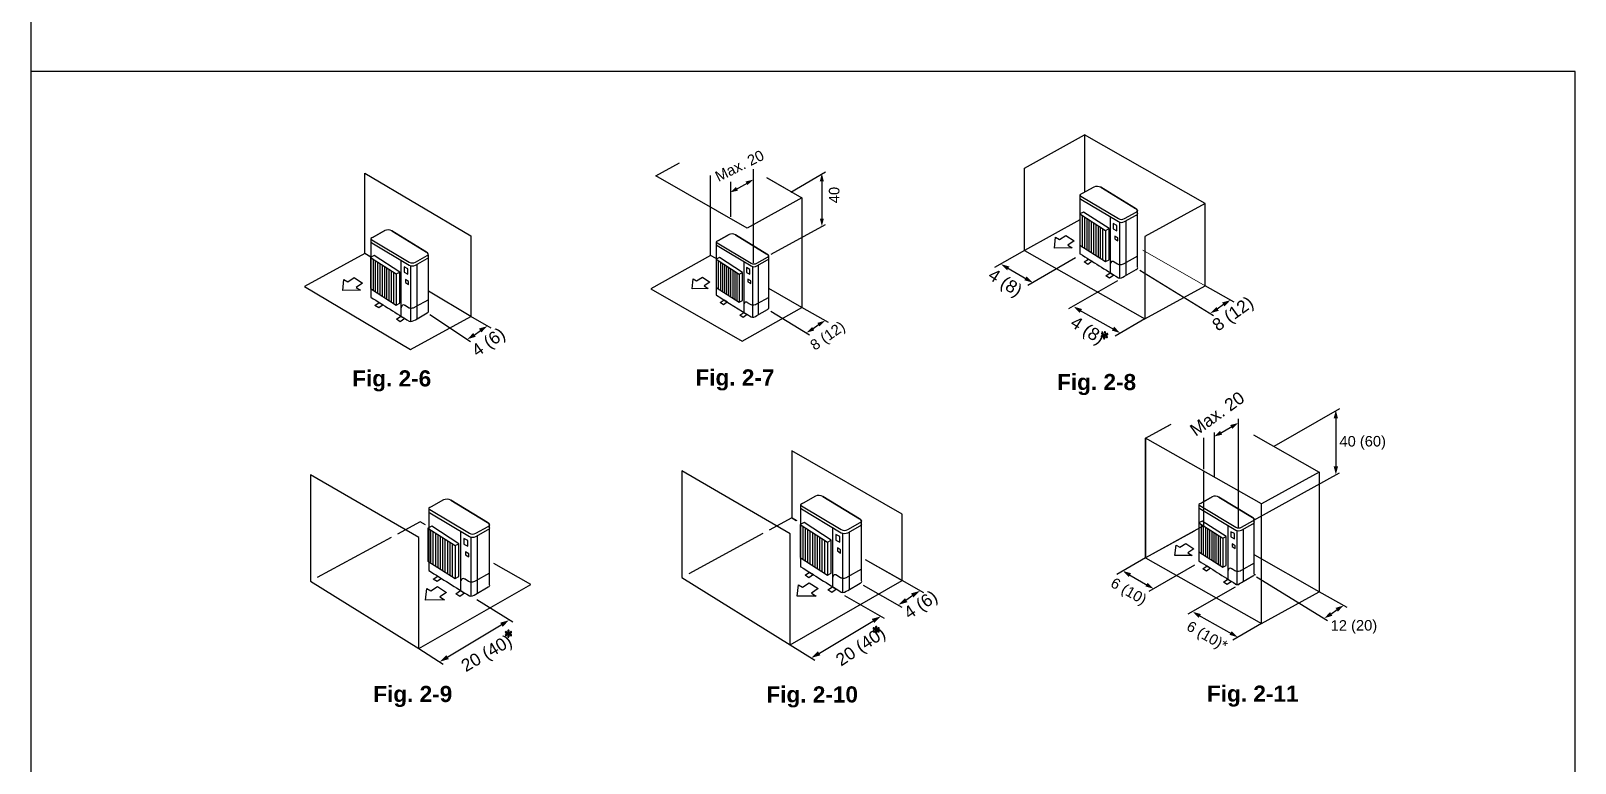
# Model space of a CAD drawing. Header units: inches. Extents: x -22 to 145, y -20 to 61.
# Drawn here: x 54.53 to 64.03, y 23.09 to 27.6 of the extents above; entities that cross this region are included whole.
import ezdxf

# ---------------------------------------------------------------- set-up
doc = ezdxf.new("R2010")
doc.units = ezdxf.units.IN
doc.header["$MEASUREMENT"] = 0
for name, color, linetype in [('GEC_BORDER', 2, 'Continuous'), ('M-DET-MEDIUM', 3, 'Continuous'), ('M-DET-THIN', 9, 'Continuous'), ('M-DET-TXT', 2, 'Continuous'), ('M-DET-WIDE', 255, 'Continuous')]:
    doc.layers.add(name, color=color, linetype=linetype)
doc.layers.add('PDF_Geometry', color=7, linetype='Continuous', true_color=0x231f20)
doc.styles.add('PDF Arial', font='arial.ttf')
doc.styles.add('PDF Arial Bold', font='arialbd.ttf')

msp = doc.modelspace()

# ---------------------------------------------------------------- hatches: boundary and pattern name
at = {"layer": 'M-DET-TXT'}
h = msp.add_hatch(color=256, dxfattribs=at)
h.paths.add_polyline_path([(61.13983, 25.72563), (61.14041, 25.72588)], flags=0)
h.paths.add_polyline_path([(61.14012, 25.72711), (61.13935, 25.72679)], flags=0)
h.paths.add_polyline_path([(61.1364, 25.74021, 0.0296113), (61.13705, 25.73792)], flags=0)
h.paths.add_polyline_path([(61.12665, 25.74014, 0.2088205), (61.1231, 25.74015)], flags=0)
h.paths.add_polyline_path([(61.13727, 25.72592), (61.1367, 25.72569)], flags=0)
h.paths.add_polyline_path([(61.13694, 25.72442), (61.13776, 25.72478)], flags=0)
h.paths.add_polyline_path([(61.14606, 25.71628, 0.1050356), (61.13899, 25.72453)], flags=0)
h = msp.add_hatch(color=256, dxfattribs=at)
h.paths.add_polyline_path([(57.48309, 23.89376, 0.0186594), (57.48441, 23.89388)], flags=0)
h.paths.add_polyline_path([(57.47205, 23.89163), (57.47205, 23.89225)], flags=0)
h.paths.add_polyline_path([(57.47079, 23.89247), (57.47079, 23.89163)], flags=0)
h.paths.add_polyline_path([(57.47079, 23.88938), (57.47079, 23.88875)], flags=0)
h.paths.add_polyline_path([(57.47205, 23.8885), (57.47205, 23.88938)], flags=0)
h.paths.add_polyline_path([(57.48309, 23.89376, 0.1051956), (57.47272, 23.89042)], flags=0)
h = msp.add_hatch(color=256, dxfattribs=at)
h.paths.add_polyline_path([(59.74556, 23.91715, 0.0170228), (59.74688, 23.91725)], flags=0)
h.paths.add_polyline_path([(59.73452, 23.91501), (59.73452, 23.91564)], flags=0)
h.paths.add_polyline_path([(59.73327, 23.91585), (59.73327, 23.91501)], flags=0)
h.paths.add_polyline_path([(59.72169, 23.91051, 0.0246777), (59.71997, 23.91032)], flags=0)
h.paths.add_polyline_path([(59.73327, 23.91276), (59.73327, 23.91214)], flags=0)
h.paths.add_polyline_path([(59.73452, 23.91186), (59.73452, 23.91276)], flags=0)
h.paths.add_polyline_path([(59.74556, 23.91715, 0.1039488), (59.73522, 23.91381)], flags=0)
at = {"layer": 'M-DET-WIDE'}
h = msp.add_hatch(color=256, dxfattribs=at)
h.paths.add_polyline_path([(61.32976, 26.50569), (61.11612, 26.63611)], flags=0)
h.paths.add_polyline_path([(61.07312, 26.63765), (61.00166, 26.59774)], flags=0)
h.paths.add_polyline_path([(60.98824, 26.58942), (60.98702, 26.58942), (60.98702, 26.22719), (60.98785, 26.22719)], flags=0)
h.paths.add_polyline_path([(60.98785, 26.22719, 0.0021528), (61.2236, 26.07986)], flags=0)
h.paths.add_polyline_path([(61.26122, 26.0891), (61.33376, 26.13142)], flags=0)
h = msp.add_hatch(color=256, dxfattribs=at)
h.paths.add_polyline_path([(59.06179, 26.22567), (58.86758, 26.34421)], flags=0)
h.paths.add_polyline_path([(58.82848, 26.34563), (58.76352, 26.30935)], flags=0)
h.paths.add_polyline_path([(58.75134, 26.30179), (58.75022, 26.30179), (58.75022, 25.97249), (58.75097, 25.97249)], flags=0)
h.paths.add_polyline_path([(58.75097, 25.97249, 0.0021625), (58.9653, 25.83853)], flags=0)
h.paths.add_polyline_path([(58.99949, 25.84697), (59.06544, 25.88543)], flags=0)
h = msp.add_hatch(color=256, dxfattribs=at)
h.paths.add_polyline_path([(57.34323, 24.57349), (57.11727, 24.71142)], flags=0)
h.paths.add_polyline_path([(57.07179, 24.71306), (56.99619, 24.67085)], flags=0)
h.paths.add_polyline_path([(56.98202, 24.66204), (56.98073, 24.66204), (56.98073, 24.27892), (56.9816, 24.27892)], flags=0)
h.paths.add_polyline_path([(56.9816, 24.27892, 0.0021669), (57.23095, 24.12308)], flags=0)
h.paths.add_polyline_path([(57.27073, 24.13286), (57.34749, 24.17761)], flags=0)
h = msp.add_hatch(color=256, dxfattribs=at)
h.paths.add_polyline_path([(59.63113, 24.59683), (59.40519, 24.73478)], flags=0)
h.paths.add_polyline_path([(59.35969, 24.73642), (59.2841, 24.69422)], flags=0)
h.paths.add_polyline_path([(59.26991, 24.6854), (59.26863, 24.6854), (59.26863, 24.30228), (59.26952, 24.30228)], flags=0)
h.paths.add_polyline_path([(59.26952, 24.30228, 0.0021669), (59.51887, 24.14644)], flags=0)
h.paths.add_polyline_path([(59.55862, 24.15624), (59.63535, 24.20097)], flags=0)
h = msp.add_hatch(color=256, dxfattribs=at)
h.paths.add_polyline_path([(62.04798, 24.60539), (61.84256, 24.73078)], flags=0)
h.paths.add_polyline_path([(61.80122, 24.73228), (61.73251, 24.6939)], flags=0)
h.paths.add_polyline_path([(61.71962, 24.68592), (61.71844, 24.68592), (61.71844, 24.33763), (61.71923, 24.33763)], flags=0)
h.paths.add_polyline_path([(61.71923, 24.33763, 0.002214), (61.94592, 24.19594)], flags=0)
h.paths.add_polyline_path([(61.98208, 24.20483), (62.05184, 24.24553)], flags=0)

# ---------------------------------------------------------------- linework, layer by layer
msp.add_line((54.53358, 27.84848), (54.53358, 27.34848))
at = {"layer": 'GEC_BORDER', "color": 3}
msp.add_lwpolyline([(64.03358, 27.34848), (54.53358, 27.34848), (54.53358, 17.67848), (64.03358, 17.67848)], close=True, dxfattribs=at)
at = {"layer": 'M-DET-MEDIUM', "color": 3}
for points in [[(60.98702, 26.4359), (60.6454, 26.24799), (60.6454, 26.75433), (61.01612, 26.95825), (61.01612, 26.6058)], [(60.98702, 26.43589), (60.6454, 26.24799), (61.38687, 25.82693), (61.7576, 26.03083), (61.7576, 26.53718), (61.01612, 26.95824), (61.01612, 26.6058)], [(56.62455, 26.20747), (56.58812, 26.22913), (56.58812, 26.72421), (57.23955, 26.33693), (57.23955, 25.84185), (56.97908, 25.9967)], [(59.06298, 26.69372), (59.27692, 26.57128), (58.93991, 26.3859), (58.37841, 26.70726), (58.52312, 26.78686)], [(58.71547, 26.49843), (58.71547, 26.70788)], [(59.05829, 26.69642), (59.27692, 26.57128), (59.27692, 25.89601), (59.07252, 26.013)], [(58.75022, 26.19747), (58.71547, 26.21736), (58.71547, 26.50865)], [(60.98598, 26.47215), (61.1436, 26.37082), (61.1436, 26.1794)], [(61.00117, 26.46272), (61.00117, 26.27188)], [(61.0151, 26.45375), (61.0151, 26.2629)], [(61.02901, 26.44478), (61.02901, 26.25393)], [(61.04294, 26.43579), (61.04294, 26.24494)], [(61.05687, 26.42682), (61.05687, 26.23596)], [(61.07079, 26.41783), (61.07079, 26.22699)], [(61.0847, 26.40886), (61.0847, 26.21801)], [(61.09862, 26.39989), (61.09862, 26.20903)], [(61.11254, 26.3909), (61.11254, 26.20006)], [(61.12647, 26.38193), (61.12647, 26.19108)], [(61.14359, 26.37082), (61.16612, 26.38208)], [(56.62455, 26.20764), (56.58813, 26.22929), (56.21738, 26.0254), (56.86879, 25.63811), (57.23955, 25.84201), (56.97908, 25.99687)], [(56.62327, 26.20489), (56.7809, 26.10356), (56.7809, 25.91214)], [(56.63848, 26.19547), (56.63848, 26.00461)], [(56.6524, 26.18649), (56.6524, 25.99564)], [(56.66631, 26.17751), (56.66631, 25.98667)], [(56.68024, 26.16853), (56.68024, 25.97768)], [(56.69416, 26.15956), (56.69416, 25.96871)], [(56.70809, 26.15058), (56.70809, 25.95974)], [(56.72201, 26.14161), (56.72201, 25.95075)], [(56.73592, 26.13263), (56.73592, 25.94178)], [(58.75022, 26.19747), (58.71547, 26.21736), (58.34772, 26.01153), (58.90919, 25.69018), (59.27692, 25.89601), (59.07252, 26.013)], [(58.74856, 26.19488), (58.89187, 26.10276), (58.89187, 25.92874)], [(58.76238, 26.18631), (58.76238, 26.01281)], [(58.77505, 26.17814), (58.77505, 26.00464)], [(58.7877, 26.16999), (58.7877, 25.99649)], [(58.80035, 26.16183), (58.80035, 25.98832)], [(58.81301, 26.15367), (58.81301, 25.98015)], [(58.82567, 26.1455), (58.82567, 25.972)], [(58.83831, 26.13735), (58.83831, 25.96385)], [(58.85098, 26.12918), (58.85098, 25.95568)], [(56.74984, 26.12365), (56.74984, 25.93281)], [(56.76376, 26.11468), (56.76376, 25.92382)], [(56.7809, 26.10356), (56.80341, 26.11482)], [(58.86363, 26.12101), (58.86363, 25.94751)], [(58.87629, 26.11286), (58.87629, 25.93936)], [(58.89187, 26.10276), (58.91233, 26.11299)], [(62.05565, 25.11382), (62.45977, 24.88432), (62.1033, 24.68826), (61.39033, 25.09311), (61.54765, 25.17965)], [(61.74681, 24.88572), (61.74681, 24.55331), (61.39033, 24.35725), (61.39033, 25.09311), (61.54072, 25.17583)], [(61.74681, 25.09439), (61.74681, 24.9031)], [(59.66656, 24.34592), (59.89444, 24.21661), (59.89444, 24.62538), (59.21452, 25.01558), (59.21452, 24.60244), (59.24191, 24.58689)], [(62.45977, 24.88432), (62.45977, 24.14844)], [(56.96126, 24.56064), (56.9286, 24.57917), (56.78904, 24.50351)], [(56.97642, 24.53944), (57.14341, 24.43208), (57.14341, 24.22932)], [(56.99254, 24.52944), (56.99254, 24.32728)], [(57.00727, 24.51994), (57.00727, 24.31776)], [(57.02202, 24.51043), (57.02202, 24.30826)], [(59.24716, 24.58392), (59.21451, 24.60244), (59.07495, 24.52681)], [(59.26592, 24.56153), (59.43342, 24.45383), (59.43342, 24.25042)], [(59.28208, 24.55151), (59.28208, 24.34868)], [(59.29687, 24.54197), (59.29687, 24.33914)], [(59.31166, 24.53244), (59.31166, 24.32961)], [(59.32647, 24.52288), (59.32647, 24.32006)], [(59.34126, 24.51335), (59.34126, 24.31051)], [(61.68938, 24.52172), (61.39033, 24.35725), (62.1033, 23.95238), (62.45977, 24.14844), (62.06313, 24.373)], [(61.71905, 24.57185), (61.86617, 24.47725), (61.86617, 24.2986)], [(61.73324, 24.56304), (61.73324, 24.3849)], [(61.74623, 24.55467), (61.74623, 24.37653)], [(61.75923, 24.54629), (61.75923, 24.36815)], [(61.77223, 24.5379), (61.77223, 24.35976)], [(61.78522, 24.52951), (61.78522, 24.35139)], [(61.79822, 24.52114), (61.79822, 24.343)], [(61.8112, 24.51276), (61.8112, 24.33463)], [(56.7501, 24.48242), (56.29479, 24.23567)], [(57.03677, 24.50092), (57.03677, 24.29874)], [(57.05152, 24.4914), (57.05152, 24.28924)], [(57.06627, 24.4819), (57.06627, 24.27971)], [(57.08102, 24.47239), (57.08102, 24.27022)], [(57.09576, 24.46288), (57.09576, 24.26071)], [(57.11051, 24.45338), (57.11051, 24.25118)], [(57.12524, 24.44386), (57.12524, 24.24169)], [(57.14341, 24.4321), (57.16726, 24.44403)], [(59.03601, 24.50569), (58.5807, 24.25893)], [(59.35606, 24.50381), (59.35606, 24.30097)], [(59.37085, 24.49426), (59.37085, 24.29144)], [(59.38563, 24.48474), (59.38563, 24.2819)], [(59.40044, 24.47519), (59.40044, 24.27236)], [(59.41522, 24.46565), (59.41522, 24.26282)], [(59.43344, 24.45385), (59.45735, 24.46581)], [(61.82419, 24.50439), (61.82419, 24.32625)], [(61.83717, 24.49601), (61.83717, 24.31788)], [(61.85017, 24.48764), (61.85017, 24.3095)], [(61.86617, 24.47725), (61.88719, 24.48776)], [(56.91951, 23.7984), (57.60852, 24.19333), (57.38113, 24.32236)], [(59.20541, 23.82168), (59.89444, 24.21663), (59.66706, 24.34564)]]:
    msp.add_lwpolyline(points, dxfattribs=at)
for points in [[(61.75759, 26.03083), (61.75759, 26.53718), (61.38687, 26.33328), (61.38687, 25.82693)], [(61.1661, 26.19065), (61.1661, 26.38208), (61.00849, 26.48342), (60.98597, 26.47215), (60.98597, 26.28074), (61.14359, 26.1794)], [(56.80341, 25.92339), (56.80341, 26.11482), (56.64579, 26.21615), (56.62327, 26.2049), (56.62327, 26.01349), (56.7809, 25.91214)], [(58.91233, 25.93897), (58.91233, 26.11299), (58.76904, 26.20511), (58.74856, 26.19488), (58.74856, 26.02086), (58.89187, 25.92874)], [(61.39033, 24.35725), (62.1033, 23.95238), (62.1033, 24.68826), (61.39033, 25.09311)], [(58.53879, 24.23622), (59.20542, 23.82168), (59.20542, 24.50511), (58.53879, 24.89163)], [(56.25288, 24.21293), (56.91951, 23.7984), (56.91951, 24.48183), (56.25288, 24.86835)], [(57.16724, 24.24124), (57.16724, 24.44401), (57.00027, 24.55138), (56.97642, 24.53946), (56.97642, 24.33667), (57.1434, 24.22932)], [(59.45735, 24.26238), (59.45735, 24.46581), (59.28985, 24.5735), (59.26592, 24.56154), (59.26592, 24.35811), (59.43344, 24.25042)], [(61.88719, 24.3091), (61.88719, 24.48776), (61.74006, 24.58235), (61.71905, 24.57185), (61.71905, 24.39318), (61.86617, 24.2986)]]:
    msp.add_lwpolyline(points, close=True, dxfattribs=at)
at = {"layer": 'M-DET-THIN', "color": 9}
for points in [[(60.99306, 26.56293), (61.2236, 26.42517)], [(61.1727, 26.45626), (61.1727, 26.11267)], [(61.23131, 26.42158), (61.23131, 26.07799)], [(61.26122, 26.42497), (61.33376, 26.46549)], [(61.27005, 26.42953), (61.27005, 26.09586)], [(56.63059, 26.29531), (56.86113, 26.15754)], [(58.7557, 26.27772), (58.9653, 26.15247)], [(56.81023, 26.18864), (56.81023, 25.84504)], [(56.86885, 26.15396), (56.86885, 25.81036)], [(56.89874, 26.15735), (56.9713, 26.19785)], [(56.90758, 26.1619), (56.90758, 25.82824)], [(58.91902, 26.18074), (58.91902, 25.86839)], [(58.97231, 26.14922), (58.97231, 25.83686)], [(58.99949, 26.15229), (59.06544, 26.18913)], [(59.00751, 26.15643), (59.00751, 25.85311)], [(61.17273, 26.16038), (61.17273, 26.11189)], [(61.34155, 26.21222), (61.25815, 26.16556)], [(56.97908, 25.9446), (56.89566, 25.89792)], [(59.07252, 25.95889), (58.99667, 25.91647)], [(56.81026, 25.89272), (56.81026, 25.84426)], [(56.98712, 24.63404), (57.23095, 24.48833)], [(59.27502, 24.6574), (59.51887, 24.51169)], [(61.72424, 24.66046), (61.94592, 24.528)], [(57.1771, 24.52122), (57.1771, 24.15779)], [(57.27073, 24.48814), (57.34749, 24.53097)], [(59.46501, 24.54458), (59.46501, 24.18117)], [(59.55862, 24.5115), (59.63535, 24.55432)], [(59.55863, 24.531), (59.63535, 24.57385)], [(59.56798, 24.51631), (59.56798, 24.16338)], [(61.89697, 24.55788), (61.89697, 24.2275)], [(61.95334, 24.52454), (61.95334, 24.19417)], [(61.98208, 24.52779), (62.05184, 24.56675)], [(61.99056, 24.53218), (61.99056, 24.21135)], [(57.23912, 24.48453), (57.23912, 24.12113)], [(57.28008, 24.49293), (57.28008, 24.14001)], [(59.52701, 24.50789), (59.52701, 24.14449)], [(62.05933, 24.32324), (61.97912, 24.27835)], [(57.35572, 24.2631), (57.26748, 24.21375)], [(59.6436, 24.28646), (59.55538, 24.2371)], [(61.89699, 24.27336), (61.89699, 24.22674)]]:
    msp.add_lwpolyline(points, dxfattribs=at)
for points in [[(61.21474, 26.36917), (61.21474, 26.40221), (61.19223, 26.41421), (61.19223, 26.38114)], [(60.89959, 26.34063), (60.95123, 26.30686), (60.91249, 26.28104), (60.93931, 26.26317), (60.83008, 26.26218), (60.83702, 26.32971), (60.86085, 26.31581)], [(61.22006, 26.30685), (61.22006, 26.32472), (61.2012, 26.33664), (61.2012, 26.31876)], [(56.85227, 26.10154), (56.85227, 26.1346), (56.82976, 26.14658), (56.82976, 26.11353)], [(58.95723, 26.10157), (58.95723, 26.13161), (58.93676, 26.14251), (58.93676, 26.11247)], [(56.52224, 26.0805), (56.57388, 26.04674), (56.53515, 26.02092), (56.56197, 26.00304), (56.45273, 26.00204), (56.45967, 26.06957), (56.48352, 26.05567)], [(56.85762, 26.03922), (56.85762, 26.0571), (56.83876, 26.06901), (56.83876, 26.05114)], [(58.66431, 26.08385), (58.71126, 26.05314), (58.67606, 26.02968), (58.70044, 26.01343), (58.60112, 26.01253), (58.60744, 26.07392), (58.6291, 26.06128)], [(58.96208, 26.04492), (58.96208, 26.06117), (58.94492, 26.072), (58.94492, 26.05574)], [(61.9374, 24.47414), (61.9374, 24.50592), (61.91574, 24.51744), (61.91574, 24.48567)], [(57.22158, 24.4291), (57.22158, 24.46404), (57.19776, 24.47672), (57.19776, 24.44178)], [(59.50948, 24.45247), (59.50948, 24.48743), (59.48566, 24.50008), (59.48566, 24.46514)], [(59.51512, 24.38656), (59.51512, 24.40546), (59.49515, 24.41807), (59.49515, 24.39914)], [(61.63859, 24.44572), (61.68824, 24.41326), (61.65099, 24.38843), (61.67679, 24.37125), (61.57174, 24.37029), (61.57844, 24.43522), (61.60135, 24.42185)], [(61.94252, 24.41421), (61.94252, 24.4314), (61.92438, 24.44286), (61.92438, 24.42568)], [(57.22722, 24.36318), (57.22722, 24.38207), (57.20726, 24.39469), (57.20726, 24.37578)], [(57.03574, 24.18004), (57.09037, 24.14432), (57.04941, 24.11701), (57.07776, 24.09811), (56.96222, 24.09704), (56.96958, 24.16847), (56.99479, 24.15378)], [(59.32165, 24.20331), (59.37626, 24.16758), (59.33531, 24.14029), (59.36366, 24.12139), (59.2481, 24.12032), (59.25547, 24.19176), (59.28067, 24.17704)]]:
    msp.add_lwpolyline(points, close=True, dxfattribs=at)
for points in [[(61.24124, 26.15939, -0.1450681), (61.21841, 26.16336), (61.19856, 26.17604)], [(56.87879, 25.89175, -0.1454158), (56.85594, 25.89572), (56.83608, 25.90842)], [(58.98133, 25.91083, -0.1455306), (58.96056, 25.91446), (58.94251, 25.92599)], [(59.53752, 24.23057, -0.1456779), (59.51337, 24.23476), (59.49235, 24.24821)], [(61.96288, 24.2724, -0.1449141), (61.94092, 24.27624), (61.92183, 24.28844)], [(57.24962, 24.20721, -0.1453001), (57.22547, 24.21139), (57.20445, 24.22482)]]:
    msp.add_lwpolyline(points, format="xyb", dxfattribs=at)
for points in [[(60.98785, 26.56756), (60.98855, 26.56618), (60.99019, 26.56465), (60.99306, 26.56293)], [(61.2236, 26.42517), (61.23505, 26.41826), (61.24901, 26.41892), (61.26122, 26.42497)], [(61.33376, 26.46549), (61.34108, 26.46911), (61.34419, 26.47369), (61.34155, 26.47829)], [(56.86113, 26.15754), (56.87258, 26.15064), (56.88654, 26.15129), (56.89874, 26.15735)], [(56.9713, 26.19785), (56.97859, 26.20147), (56.98173, 26.20607), (56.97908, 26.21065)], [(58.9653, 26.15247), (58.9757, 26.14622), (58.98838, 26.14681), (58.99949, 26.15229)], [(61.18166, 26.17924), (61.17408, 26.17544), (61.17273, 26.16038), (61.17273, 26.16038)], [(61.19856, 26.17604), (61.19856, 26.17604), (61.19159, 26.18422), (61.18166, 26.17924)], [(61.25815, 26.16556), (61.25815, 26.16556), (61.24919, 26.16038), (61.24124, 26.15939)], [(56.8192, 25.91161), (56.81162, 25.90781), (56.81026, 25.89272), (56.81026, 25.89272)], [(56.83608, 25.90842), (56.83608, 25.90842), (56.82913, 25.91657), (56.8192, 25.91161)], [(56.89566, 25.89792), (56.89566, 25.89792), (56.88673, 25.89272), (56.87879, 25.89175)], [(58.92717, 25.92889), (58.92027, 25.92546), (58.91904, 25.91175), (58.91904, 25.91175)], [(58.94251, 25.92599), (58.94251, 25.92599), (58.93619, 25.9334), (58.92717, 25.92889)], [(58.99667, 25.91647), (58.99667, 25.91647), (58.98855, 25.91175), (58.98133, 25.91083)], [(56.9816, 24.63894), (56.98231, 24.63747), (56.98408, 24.63589), (56.98712, 24.63404)], [(59.26952, 24.66231), (59.27023, 24.66083), (59.27198, 24.65925), (59.27502, 24.6574)], [(57.34749, 24.53097), (57.35519, 24.53479), (57.35851, 24.53967), (57.35572, 24.54451)], [(59.51887, 24.53122), (59.53097, 24.52393), (59.54572, 24.52461), (59.55863, 24.531)], [(59.51887, 24.51169), (59.53097, 24.5044), (59.54573, 24.5051), (59.55862, 24.5115)], [(61.94592, 24.528), (61.95694, 24.52136), (61.97034, 24.52199), (61.98208, 24.52779)], [(57.23095, 24.48833), (57.24305, 24.48104), (57.25781, 24.48174), (57.27073, 24.48814)], [(57.18659, 24.22821), (57.17856, 24.22419), (57.17715, 24.20825), (57.17715, 24.20825)], [(57.20445, 24.22482), (57.20445, 24.22482), (57.1971, 24.23347), (57.18659, 24.22821)], [(59.47449, 24.25158), (59.46647, 24.24756), (59.46504, 24.23161), (59.46504, 24.23161)], [(59.49235, 24.24821), (59.49235, 24.24821), (59.48499, 24.25683), (59.47449, 24.25158)], [(59.55538, 24.2371), (59.55538, 24.2371), (59.54591, 24.23161), (59.53752, 24.23057)], [(61.90559, 24.2915), (61.8983, 24.28786), (61.89699, 24.27336), (61.89699, 24.27336)], [(61.92183, 24.28844), (61.92183, 24.28844), (61.91515, 24.29628), (61.90559, 24.2915)], [(61.97912, 24.27835), (61.97912, 24.27835), (61.97052, 24.27336), (61.96288, 24.2724)], [(57.26748, 24.21375), (57.26748, 24.21375), (57.25802, 24.20825), (57.24962, 24.20721)]]:
    msp.add_open_spline(points, degree=3, dxfattribs=at)
at = {"layer": 'M-DET-TXT'}
for points in [[(58.9788, 26.17079), (58.9788, 26.74835)], [(59.20781, 26.60631), (59.42242, 26.73125)], [(58.83706, 26.66979), (58.83706, 26.45463)], [(58.86956, 26.62319), (58.94358, 26.66474)], [(59.39954, 26.6819), (59.39954, 26.43576)], [(59.08695, 26.22435), (59.42122, 26.40688)], [(60.6454, 26.24799), (60.46199, 26.14207)], [(60.53813, 26.14207), (60.66029, 26.07156)], [(60.95919, 26.20164), (60.66723, 26.03282)], [(61.35633, 26.12649), (61.80926, 25.84746)], [(61.21937, 26.06063), (60.91748, 25.88785)], [(61.93635, 25.93054), (61.7576, 26.03083)], [(56.98799, 25.85428), (57.23752, 25.68725)], [(57.36465, 25.77035), (57.23955, 25.84185)], [(59.08555, 25.87433), (59.32387, 25.72929)], [(59.43944, 25.80482), (59.27692, 25.89601)], [(60.98501, 25.88089), (61.19851, 25.76172)], [(61.82576, 25.88376), (61.87742, 25.92051)], [(57.25406, 25.72356), (57.3057, 25.76031)], [(59.33888, 25.76229), (59.38583, 25.79569)], [(61.38687, 25.82692), (61.20348, 25.72099)], [(62.18222, 25.04347), (62.5858, 25.27644)], [(61.96324, 24.54376), (61.96324, 25.21121)], [(62.56163, 25.22426), (62.56163, 24.90979)], [(61.81333, 25.12814), (61.81333, 24.85408)], [(61.8477, 25.12242), (61.92601, 25.16633)], [(62.05777, 24.58874), (62.58455, 24.87924)], [(61.39033, 24.35725), (61.21399, 24.25539)], [(61.2872, 24.25539), (61.40465, 24.1876)], [(61.69206, 24.31268), (61.41133, 24.15035)], [(62.07394, 24.24042), (62.50941, 23.9721)], [(59.65285, 24.18931), (59.89234, 24.05311)], [(60.02679, 24.14099), (59.89444, 24.21661)], [(59.90983, 24.0915), (59.96444, 24.13036)], [(61.94223, 24.17708), (61.65197, 24.01093)], [(62.63165, 24.052), (62.45977, 24.14844)], [(57.49931, 23.96085), (57.27802, 24.09811)], [(59.7852, 23.98413), (59.54154, 24.12418)], [(62.5253, 24.00701), (62.57497, 24.04235)], [(57.08822, 23.74158), (57.43695, 23.95024)], [(59.37413, 23.76485), (59.72284, 23.97351)], [(61.71688, 24.00426), (61.92219, 23.88968)], [(62.1033, 23.95238), (61.92695, 23.85051)], [(56.91951, 23.7984), (57.07074, 23.70318)], [(59.20541, 23.82168), (59.35665, 23.72646)]]:
    msp.add_lwpolyline(points, dxfattribs=at)
for points in [[(61.13908, 25.74682), (61.13801, 25.74638), (61.13722, 25.74556), (61.13676, 25.74443)], [(61.14224, 25.74678), (61.1412, 25.74725), (61.14016, 25.74726), (61.13908, 25.74682)], [(61.14452, 25.74442), (61.14406, 25.74551), (61.14331, 25.74632), (61.14224, 25.74678)], [(61.11862, 25.72093), (61.11809, 25.71983), (61.1181, 25.71874), (61.11859, 25.71757)], [(61.11859, 25.71757), (61.1191, 25.71632), (61.11997, 25.71551), (61.12116, 25.71517)], [(61.12127, 25.72335), (61.11999, 25.72282), (61.1191, 25.722), (61.11862, 25.72093)], [(61.12088, 25.738), (61.12047, 25.73703), (61.12048, 25.736), (61.12091, 25.73496)], [(61.1231, 25.74015), (61.12202, 25.73971), (61.1213, 25.739), (61.12088, 25.738)], [(61.12091, 25.73496), (61.12172, 25.733), (61.12412, 25.73146), (61.12812, 25.73032)], [(61.12116, 25.71517), (61.12233, 25.71478), (61.12369, 25.71493), (61.12522, 25.71556)], [(61.12783, 25.72403), (61.12442, 25.72397), (61.12226, 25.72375), (61.12127, 25.72335)], [(61.12522, 25.71556), (61.12594, 25.71586), (61.12747, 25.71717), (61.12979, 25.71947)], [(61.12991, 25.73726), (61.1289, 25.73868), (61.12783, 25.73961), (61.12665, 25.74014)], [(61.1367, 25.72569), (61.1342, 25.72465), (61.13123, 25.72408), (61.12783, 25.72403)], [(61.12812, 25.73032), (61.13209, 25.72914), (61.13516, 25.72769), (61.13727, 25.72592)], [(61.12979, 25.71947), (61.13212, 25.72176), (61.13452, 25.72343), (61.13694, 25.72442)], [(61.13077, 25.73574), (61.13035, 25.73649), (61.13009, 25.737), (61.12991, 25.73726)], [(61.13795, 25.72707), (61.13501, 25.72928), (61.13262, 25.73217), (61.13077, 25.73574)], [(61.1344, 25.715), (61.13245, 25.71138), (61.13184, 25.70875), (61.13252, 25.7071)], [(61.13252, 25.7071), (61.13298, 25.706), (61.13373, 25.70519), (61.13477, 25.70474)], [(61.13776, 25.72478), (61.13745, 25.72188), (61.13635, 25.71861), (61.1344, 25.715)], [(61.13477, 25.70474), (61.13581, 25.70426), (61.13684, 25.70425), (61.13788, 25.70468)], [(61.13676, 25.74443), (61.13629, 25.74329), (61.13616, 25.74189), (61.1364, 25.74021)], [(61.13705, 25.73792), (61.13813, 25.73389), (61.13844, 25.73029), (61.13795, 25.72707)], [(61.13788, 25.70468), (61.13894, 25.70513), (61.1397, 25.70592), (61.14019, 25.70713)], [(61.13995, 25.71372), (61.13877, 25.71769), (61.13847, 25.72131), (61.13899, 25.72453)], [(61.13935, 25.72679), (61.13967, 25.72969), (61.14076, 25.73294), (61.14269, 25.73656)], [(61.14895, 25.72121), (61.14495, 25.72239), (61.14192, 25.72386), (61.13983, 25.72563)], [(61.1406, 25.71131), (61.14052, 25.71176), (61.1403, 25.71258), (61.13995, 25.71372)], [(61.14723, 25.73206), (61.14484, 25.72975), (61.14249, 25.72808), (61.14012, 25.72711)], [(61.14019, 25.70713), (61.14067, 25.70831), (61.1408, 25.70969), (61.1406, 25.71131)], [(61.14041, 25.72588), (61.14294, 25.72693), (61.14584, 25.72747), (61.14922, 25.72754)], [(61.14269, 25.73656), (61.14458, 25.74015), (61.14519, 25.74276), (61.14452, 25.74442)], [(61.14606, 25.71628), (61.14633, 25.71571), (61.14654, 25.71531), (61.14666, 25.7151)], [(61.14666, 25.7151), (61.14769, 25.71343), (61.14883, 25.71226), (61.15009, 25.71156)], [(61.1521, 25.73608), (61.15124, 25.73571), (61.1496, 25.73438), (61.14723, 25.73206)], [(61.1561, 25.71658), (61.1553, 25.71851), (61.15292, 25.72006), (61.14895, 25.72121)], [(61.14922, 25.72754), (61.15258, 25.72763), (61.15473, 25.72786), (61.1557, 25.72826)], [(61.15009, 25.71156), (61.15133, 25.7109), (61.15252, 25.71078), (61.15369, 25.71125)], [(61.15591, 25.73639), (61.15476, 25.73676), (61.15349, 25.73667), (61.1521, 25.73608)], [(61.15369, 25.71125), (61.15485, 25.71175), (61.15569, 25.71249), (61.1561, 25.71347)], [(61.1557, 25.72826), (61.15699, 25.72881), (61.15788, 25.72963), (61.15837, 25.73069)], [(61.1584, 25.73406), (61.1579, 25.73524), (61.15708, 25.736), (61.15591, 25.73639)], [(61.1561, 25.71347), (61.15656, 25.71446), (61.15656, 25.7155), (61.1561, 25.71658)], [(61.15837, 25.73069), (61.15884, 25.73182), (61.15885, 25.73292), (61.1584, 25.73406)], [(57.45347, 23.90199), (57.4526, 23.90121), (57.45222, 23.90024), (57.45222, 23.8991)], [(57.45222, 23.8991), (57.45222, 23.8979), (57.45265, 23.89688), (57.45349, 23.89601)], [(57.45358, 23.88503), (57.45267, 23.88414), (57.45222, 23.88306), (57.45222, 23.88175)], [(57.45222, 23.88175), (57.45222, 23.88061), (57.45256, 23.87965), (57.45333, 23.87889)], [(57.45333, 23.87889), (57.45408, 23.87813), (57.45502, 23.87774), (57.45617, 23.87774)], [(57.45649, 23.90317), (57.45531, 23.90317), (57.45429, 23.90278), (57.45347, 23.90199)], [(57.45349, 23.89601), (57.45438, 23.89514), (57.45563, 23.8945), (57.45729, 23.89408)], [(57.45748, 23.88693), (57.4558, 23.88654), (57.45452, 23.88592), (57.45358, 23.88503)], [(57.45617, 23.87774), (57.45827, 23.87774), (57.46062, 23.87936), (57.46322, 23.8826)], [(57.46305, 23.89844), (57.46048, 23.90158), (57.45827, 23.90317), (57.45649, 23.90317)], [(57.45729, 23.89408), (57.45773, 23.89397), (57.45852, 23.89388), (57.45965, 23.89376)], [(57.45922, 23.88714), (57.45838, 23.88707), (57.4578, 23.887), (57.45748, 23.88693)], [(57.46999, 23.89042), (57.46683, 23.88858), (57.46323, 23.88749), (57.45922, 23.88714)], [(57.45965, 23.89376), (57.46374, 23.89325), (57.46722, 23.89213), (57.46999, 23.89042)], [(57.47079, 23.89163), (57.46824, 23.89301), (57.46566, 23.89529), (57.46305, 23.89844)], [(57.46322, 23.8826), (57.46581, 23.88582), (57.46833, 23.8881), (57.47079, 23.88938)], [(57.4689, 23.87994), (57.46763, 23.87678), (57.46701, 23.87467), (57.46701, 23.87361)], [(57.46701, 23.87361), (57.46701, 23.87221), (57.46742, 23.87108), (57.46822, 23.87021)], [(57.46829, 23.91061), (57.46751, 23.90968), (57.4671, 23.90846), (57.4671, 23.90696)], [(57.4671, 23.90696), (57.4671, 23.90603), (57.46772, 23.904), (57.46895, 23.90092)], [(57.46822, 23.87021), (57.46902, 23.86935), (57.47005, 23.8689), (57.47131, 23.8689)], [(57.47142, 23.91199), (57.47012, 23.91199), (57.46908, 23.91153), (57.46829, 23.91061)], [(57.47079, 23.88875), (57.47079, 23.88603), (57.47015, 23.88308), (57.4689, 23.87994)], [(57.46895, 23.90092), (57.47016, 23.89783), (57.47079, 23.89501), (57.47079, 23.89247)], [(57.47131, 23.8689), (57.47267, 23.8689), (57.47376, 23.86938), (57.47452, 23.87036)], [(57.47449, 23.91068), (57.47366, 23.91157), (57.47265, 23.91199), (57.47142, 23.91199)], [(57.47205, 23.89225), (57.47205, 23.89499), (57.47266, 23.8979), (57.47387, 23.90104)], [(57.4796, 23.89833), (57.47701, 23.89511), (57.47449, 23.89288), (57.47205, 23.89163)], [(57.47205, 23.88938), (57.47458, 23.88799), (57.47716, 23.88569), (57.47976, 23.88251)], [(57.47387, 23.87999), (57.47266, 23.88304), (57.47205, 23.88586), (57.47205, 23.8885)], [(57.48309, 23.88714), (57.47897, 23.8876), (57.47552, 23.88868), (57.47272, 23.89042)], [(57.47387, 23.90104), (57.4751, 23.90415), (57.47572, 23.90624), (57.47572, 23.90729)], [(57.47572, 23.87424), (57.47572, 23.87501), (57.4751, 23.87693), (57.47387, 23.87999)], [(57.47572, 23.90729), (57.47572, 23.90868), (57.4753, 23.90982), (57.47449, 23.91068)], [(57.47452, 23.87036), (57.47531, 23.87132), (57.47572, 23.87261), (57.47572, 23.87424)], [(57.48665, 23.90317), (57.48456, 23.90317), (57.4822, 23.90156), (57.4796, 23.89833)], [(57.47976, 23.88251), (57.48237, 23.87933), (57.48456, 23.87774), (57.48634, 23.87774)], [(57.48555, 23.88683), (57.48509, 23.88693), (57.48429, 23.88704), (57.48309, 23.88714)], [(57.48441, 23.89388), (57.48631, 23.89418), (57.48784, 23.89479), (57.48895, 23.89568)], [(57.48926, 23.88485), (57.48838, 23.88575), (57.48712, 23.88642), (57.48555, 23.88683)], [(57.48634, 23.87774), (57.48752, 23.87774), (57.48854, 23.87813), (57.48937, 23.87892)], [(57.48954, 23.90199), (57.48879, 23.90278), (57.48784, 23.90317), (57.48665, 23.90317)], [(57.48895, 23.89568), (57.49008, 23.89656), (57.49062, 23.89763), (57.49062, 23.89889)], [(57.49062, 23.88175), (57.49062, 23.88292), (57.49017, 23.88393), (57.48926, 23.88485)], [(57.48937, 23.87892), (57.49023, 23.87969), (57.49062, 23.88065), (57.49062, 23.88175)], [(57.49062, 23.89889), (57.49062, 23.90017), (57.49027, 23.90121), (57.48954, 23.90199)], [(59.71595, 23.92538), (59.7151, 23.92458), (59.71469, 23.92363), (59.71469, 23.92249)], [(59.71469, 23.92249), (59.71469, 23.92129), (59.71513, 23.92026), (59.71599, 23.91938)], [(59.71606, 23.90842), (59.71515, 23.90751), (59.71469, 23.90644), (59.71469, 23.90515)], [(59.71469, 23.90515), (59.71469, 23.904), (59.71506, 23.90303), (59.71583, 23.90226)], [(59.71583, 23.90226), (59.71658, 23.90151), (59.71752, 23.90113), (59.71865, 23.90113)], [(59.71898, 23.92654), (59.7178, 23.92654), (59.71677, 23.92617), (59.71595, 23.92538)], [(59.71599, 23.91938), (59.71687, 23.91853), (59.71812, 23.91789), (59.71977, 23.91747)], [(59.71997, 23.91032), (59.7183, 23.90992), (59.71699, 23.90929), (59.71606, 23.90842)], [(59.71865, 23.90113), (59.72076, 23.90113), (59.72309, 23.90274), (59.72569, 23.906)], [(59.72554, 23.92183), (59.72295, 23.92497), (59.72076, 23.92654), (59.71898, 23.92654)], [(59.71977, 23.91747), (59.7202, 23.91736), (59.72102, 23.91725), (59.72212, 23.91715)], [(59.73249, 23.91381), (59.72931, 23.91196), (59.72573, 23.91088), (59.72169, 23.91051)], [(59.72212, 23.91715), (59.72623, 23.91663), (59.7297, 23.91551), (59.73249, 23.91381)], [(59.73327, 23.91501), (59.73072, 23.9164), (59.72813, 23.91868), (59.72554, 23.92183)], [(59.72569, 23.906), (59.7283, 23.90921), (59.73083, 23.91149), (59.73327, 23.91276)], [(59.7314, 23.90332), (59.73012, 23.90017), (59.72949, 23.89806), (59.72949, 23.89701)], [(59.72949, 23.89701), (59.72949, 23.89561), (59.72991, 23.89447), (59.7307, 23.89361)], [(59.73079, 23.934), (59.72998, 23.93307), (59.7296, 23.93186), (59.7296, 23.93035)], [(59.7296, 23.93035), (59.7296, 23.92942), (59.73022, 23.92739), (59.73144, 23.92432)], [(59.7307, 23.89361), (59.73151, 23.89272), (59.73252, 23.89229), (59.73379, 23.89229)], [(59.7339, 23.93538), (59.73262, 23.93538), (59.73158, 23.93492), (59.73079, 23.934)], [(59.73327, 23.91214), (59.73327, 23.90942), (59.73265, 23.90647), (59.7314, 23.90332)], [(59.73144, 23.92432), (59.73266, 23.92121), (59.73327, 23.9184), (59.73327, 23.91585)], [(59.73379, 23.89229), (59.73515, 23.89229), (59.73623, 23.89276), (59.73701, 23.89372)], [(59.73697, 23.93406), (59.73615, 23.93494), (59.73512, 23.93538), (59.7339, 23.93538)], [(59.73452, 23.91564), (59.73452, 23.91838), (59.73513, 23.92129), (59.73635, 23.92442)], [(59.7421, 23.92172), (59.73951, 23.9185), (59.73697, 23.91626), (59.73452, 23.91501)], [(59.73452, 23.91276), (59.73708, 23.91138), (59.73966, 23.9091), (59.74226, 23.9059)], [(59.73635, 23.90338), (59.73513, 23.90643), (59.73452, 23.90925), (59.73452, 23.91186)], [(59.74556, 23.91051), (59.74144, 23.91097), (59.73801, 23.91208), (59.73522, 23.91381)], [(59.73635, 23.92442), (59.73759, 23.92754), (59.7382, 23.92961), (59.7382, 23.93067)], [(59.7382, 23.89764), (59.7382, 23.8984), (59.73759, 23.90032), (59.73635, 23.90338)], [(59.7382, 23.93067), (59.7382, 23.93207), (59.73777, 23.93321), (59.73697, 23.93406)], [(59.73701, 23.89372), (59.73781, 23.89469), (59.7382, 23.89599), (59.7382, 23.89764)], [(59.74915, 23.92654), (59.74705, 23.92654), (59.7447, 23.92494), (59.7421, 23.92172)], [(59.74226, 23.9059), (59.74485, 23.90271), (59.74705, 23.90113), (59.74883, 23.90113)], [(59.74805, 23.91021), (59.74759, 23.91032), (59.74676, 23.91043), (59.74556, 23.91051)], [(59.74688, 23.91725), (59.74881, 23.91756), (59.75033, 23.91815), (59.75145, 23.91906)], [(59.75174, 23.90822), (59.75085, 23.90913), (59.74962, 23.90981), (59.74805, 23.91021)], [(59.74883, 23.90113), (59.75002, 23.90113), (59.75102, 23.90151), (59.75187, 23.90231)], [(59.75202, 23.92538), (59.75129, 23.92617), (59.75033, 23.92654), (59.74915, 23.92654)], [(59.75145, 23.91906), (59.75255, 23.91996), (59.75312, 23.92101), (59.75312, 23.92226)], [(59.75312, 23.90515), (59.75312, 23.90629), (59.75267, 23.90731), (59.75174, 23.90822)], [(59.75187, 23.90231), (59.7527, 23.90308), (59.75312, 23.90404), (59.75312, 23.90515)], [(59.75312, 23.92226), (59.75312, 23.92356), (59.75277, 23.92458), (59.75202, 23.92538)]]:
    msp.add_open_spline(points, degree=3, dxfattribs=at)
for points in [[(59.41198, 26.67331), (59.3994, 26.72029), (59.3868, 26.67331)], [(58.87115, 26.63815), (58.83595, 26.60458), (58.88322, 26.61607)], [(58.94199, 26.64976), (58.97719, 26.68333), (58.92992, 26.67185)], [(59.38709, 26.44435), (59.39967, 26.39738), (59.41227, 26.44435)], [(60.55322, 26.14893), (60.50176, 26.16356), (60.53898, 26.12517)], [(60.64522, 26.06468), (60.69665, 26.05004), (60.65942, 26.08846)], [(61.87641, 25.90394), (61.91358, 25.94244), (61.86213, 25.92767)], [(61.00009, 25.88775), (60.94863, 25.9024), (60.98585, 25.86399)], [(61.82676, 25.90032), (61.78959, 25.86182), (61.84102, 25.87657)], [(57.30472, 25.74374), (57.34187, 25.78224), (57.29042, 25.76749)], [(59.33979, 25.77735), (59.30602, 25.74236), (59.35276, 25.75576)], [(59.38492, 25.78064), (59.41872, 25.81563), (59.37195, 25.80222)], [(61.18344, 25.75486), (61.2349, 25.74021), (61.19766, 25.77864)], [(57.25506, 25.74011), (57.2179, 25.7016), (57.26934, 25.71639)], [(61.92433, 25.15051), (61.96155, 25.18601), (61.91156, 25.17388)], [(62.57476, 25.21517), (62.56145, 25.26486), (62.54815, 25.21517)], [(61.84937, 25.13822), (61.81217, 25.10272), (61.86215, 25.11486)], [(62.54847, 24.91886), (62.56177, 24.86918), (62.57509, 24.91886)], [(61.3017, 24.26199), (61.25222, 24.27608), (61.28802, 24.23914)], [(59.96338, 24.11285), (60.00267, 24.15357), (59.94829, 24.13797)], [(61.39015, 24.18099), (61.43962, 24.16692), (61.40381, 24.20385)], [(59.91087, 24.10901), (59.87156, 24.06831), (59.92594, 24.08392)], [(62.57399, 24.02644), (62.60973, 24.06344), (62.56029, 24.04925)], [(57.4359, 23.93272), (57.47519, 23.97344), (57.4208, 23.95783)], [(59.7218, 23.95601), (59.76109, 23.99671), (59.7067, 23.9811)], [(61.73138, 24.01086), (61.68191, 24.02494), (61.71772, 23.98801)], [(62.52626, 24.02296), (62.49052, 23.98593), (62.53997, 24.00013)], [(61.90769, 23.88306), (61.95716, 23.869), (61.92135, 23.90593)], [(57.08927, 23.75908), (57.04998, 23.71836), (57.10435, 23.73397)], [(59.37519, 23.78235), (59.3359, 23.74165), (59.39027, 23.75725)]]:
    msp.add_solid(points, dxfattribs=at)
at = {"layer": 'M-DET-WIDE'}
for points in [[(61.07312, 26.63765), (61.00166, 26.59774)], [(61.0731, 26.63765), (61.00166, 26.59774)], [(61.07312, 26.63764), (61.00166, 26.59772)], [(61.32976, 26.50569), (61.11612, 26.63611)], [(60.99306, 26.58142), (61.2236, 26.44364)], [(61.26122, 26.44344), (61.33376, 26.48396)], [(61.34155, 26.14422), (61.34155, 26.48856)], [(61.34155, 26.47829), (61.34155, 26.48854)], [(56.62579, 26.32178), (56.62455, 26.32178), (56.62455, 26.29993), (56.62538, 26.29993)], [(56.63917, 26.3301), (56.71065, 26.37), (56.63919, 26.3301)], [(56.75366, 26.36846), (56.96729, 26.23804), (56.75365, 26.36846)], [(58.82848, 26.34563), (58.76352, 26.30935)], [(56.63059, 26.31378), (56.86113, 26.176)], [(56.97908, 25.87657), (56.97908, 26.22092)], [(56.97908, 26.21065), (56.97908, 26.22092)], [(58.75134, 26.30179), (58.75022, 26.30179), (58.75022, 26.28193), (58.75097, 26.28193)], [(58.7557, 26.2945), (58.9653, 26.16926)], [(56.89874, 26.17581), (56.9713, 26.21632)], [(58.99949, 26.16908), (59.06544, 26.2059)], [(59.07252, 25.89704), (59.07252, 26.2101)], [(59.07252, 26.20076), (59.07252, 26.2101)], [(61.26122, 26.0891), (61.33376, 26.13142)], [(56.89874, 25.82147), (56.9713, 25.86379)], [(58.91904, 25.91175), (58.91904, 25.86767)], [(58.99949, 25.84697), (59.06544, 25.88543)], [(57.07179, 24.71306), (56.99619, 24.67085)], [(57.07179, 24.71306), (56.99619, 24.67085)], [(57.07177, 24.71307), (56.9962, 24.67083)], [(57.34323, 24.57349), (57.11727, 24.71142)], [(57.34322, 24.57349), (57.11727, 24.71142), (57.34323, 24.57349)], [(59.35969, 24.73643), (59.2841, 24.69421)], [(59.35969, 24.73642), (59.2841, 24.69422)], [(59.35969, 24.73642), (59.2841, 24.69422)], [(59.63113, 24.59683), (59.40519, 24.73478)], [(59.63112, 24.59683), (59.40519, 24.73478), (59.63113, 24.59683)], [(61.80122, 24.73228), (61.73251, 24.6939)], [(56.9871, 24.65357), (57.23095, 24.50786)], [(59.26991, 24.6854), (59.26863, 24.6854), (59.26863, 24.66231), (59.26952, 24.66231)], [(59.27502, 24.67693), (59.51887, 24.53122)], [(61.72424, 24.67821), (61.94592, 24.54574)], [(57.27074, 24.50764), (57.34748, 24.55049)], [(57.35572, 24.19117), (57.35572, 24.55538)], [(57.35572, 24.54451), (57.35572, 24.55538)], [(59.6436, 24.21451), (59.6436, 24.57874)], [(59.6436, 24.56788), (59.6436, 24.57874)], [(61.98208, 24.54554), (62.05184, 24.5845)], [(62.05933, 24.25783), (62.05933, 24.58893)], [(62.05933, 24.57906), (62.05933, 24.58893)], [(61.98208, 24.20483), (62.05184, 24.24553)], [(57.27073, 24.13286), (57.34749, 24.17761)], [(59.55862, 24.15624), (59.63535, 24.20097)]]:
    msp.add_lwpolyline(points, dxfattribs=at)
for points in [[(61.11612, 26.6361), (61.32976, 26.50568)], [(58.76352, 26.30935), (58.82848, 26.34563)], [(58.86758, 26.34421), (59.06179, 26.22567)], [(61.06249, 26.18128), (61.0357, 26.1624), (61.01284, 26.17731), (61.03965, 26.19518)], [(61.19558, 26.09586), (61.16876, 26.07699), (61.14592, 26.09189), (61.17272, 26.11075)], [(58.81883, 25.93075), (58.79445, 25.9136), (58.77369, 25.92714), (58.79806, 25.94339)], [(56.70002, 25.91364), (56.67322, 25.89478), (56.65037, 25.90967), (56.67717, 25.92754)], [(56.83309, 25.82824), (56.80629, 25.80938), (56.78344, 25.82426), (56.81024, 25.84313)], [(58.9398, 25.85311), (58.91542, 25.83596), (58.89466, 25.8495), (58.91904, 25.86665)], [(61.73251, 24.6939), (61.80122, 24.73228)], [(61.84256, 24.73078), (62.04798, 24.60539)], [(57.06056, 24.23035), (57.0322, 24.21039), (57.00804, 24.22615), (57.0364, 24.24506)], [(59.34845, 24.25372), (59.32009, 24.23375), (59.29592, 24.24953), (59.3243, 24.26842)], [(61.79101, 24.29346), (61.76523, 24.27532), (61.74327, 24.28965), (61.76905, 24.30683)], [(61.91895, 24.21135), (61.89319, 24.19319), (61.87122, 24.20753), (61.89699, 24.22567)], [(57.2013, 24.14003), (57.17295, 24.12006), (57.14877, 24.13582), (57.17715, 24.15578)], [(59.4892, 24.16339), (59.46084, 24.14343), (59.43667, 24.15919), (59.46505, 24.17914)]]:
    msp.add_lwpolyline(points, close=True, dxfattribs=at)
for points in [[(60.98824, 26.58942), (60.98702, 26.58942), (60.98702, 26.22719), (60.98785, 26.22719, 0.0021528), (61.2236, 26.07986)], [(56.62579, 26.32178), (56.62455, 26.32178), (56.62455, 25.95956), (56.62538, 25.95956, 0.0021844), (56.86113, 25.81221)], [(58.75134, 26.30179), (58.75022, 26.30179), (58.75022, 25.97249), (58.75097, 25.97249, 0.0021625), (58.9653, 25.83853)], [(56.98202, 24.66204), (56.98073, 24.66204), (56.98073, 24.27892), (56.9816, 24.27892, 0.0021669), (57.23095, 24.12308)], [(59.26991, 24.6854), (59.26863, 24.6854), (59.26863, 24.30228), (59.26952, 24.30228, 0.0021669), (59.51887, 24.14644)], [(61.71962, 24.68592), (61.71844, 24.68592), (61.71844, 24.33763), (61.71923, 24.33763, 0.002214), (61.94592, 24.19594)]]:
    msp.add_lwpolyline(points, format="xyb", dxfattribs=at)
for points in [[(61.11612, 26.6361), (61.10467, 26.64299), (61.08531, 26.64369), (61.0731, 26.63765)], [(61.11612, 26.63611), (61.10467, 26.64299), (61.08533, 26.64371), (61.07312, 26.63765)], [(61.11612, 26.63611), (61.10467, 26.64299), (61.08533, 26.64371), (61.07312, 26.63765)], [(61.11612, 26.6361), (61.10467, 26.64297), (61.08533, 26.64369), (61.07312, 26.63764)], [(61.00166, 26.59774), (60.98944, 26.59169), (60.98162, 26.58831), (60.99306, 26.58142)], [(61.00166, 26.59774), (60.99516, 26.59454), (60.99002, 26.59207), (60.98824, 26.58942)], [(61.00166, 26.59774), (60.99516, 26.59454), (60.99002, 26.59207), (60.98824, 26.58942)], [(61.00166, 26.59772), (60.99516, 26.59453), (60.99002, 26.59206), (60.98824, 26.5894)], [(61.34155, 26.48856), (61.34529, 26.49399), (61.33854, 26.5004), (61.32976, 26.50569)], [(61.34155, 26.48856), (61.34529, 26.49399), (61.33854, 26.5004), (61.32976, 26.50569)], [(61.33376, 26.48396), (61.34597, 26.48999), (61.3412, 26.49878), (61.32976, 26.50568)], [(61.34155, 26.48854), (61.34529, 26.49397), (61.33854, 26.50039), (61.32976, 26.50568)], [(61.2236, 26.44364), (61.23505, 26.43675), (61.24901, 26.43739), (61.26122, 26.44344)], [(56.63919, 26.3301), (56.62697, 26.32404), (56.61915, 26.32067), (56.63059, 26.31378)], [(56.63917, 26.3301), (56.6327, 26.32689), (56.62756, 26.32443), (56.62579, 26.32178)], [(56.63917, 26.3301), (56.6327, 26.32689), (56.62756, 26.32443), (56.62579, 26.32178)], [(56.63917, 26.3301), (56.6327, 26.32689), (56.62756, 26.32443), (56.62579, 26.32178)], [(56.75366, 26.36846), (56.74222, 26.37535), (56.72285, 26.37606), (56.71065, 26.37)], [(58.86758, 26.34421), (58.85719, 26.3505), (58.83958, 26.35111), (58.82848, 26.34563)], [(58.86758, 26.34421), (58.85719, 26.3505), (58.83958, 26.35111), (58.82848, 26.34563)], [(58.86758, 26.34421), (58.85719, 26.3505), (58.83958, 26.35111), (58.82848, 26.34563)], [(58.86758, 26.34421), (58.85719, 26.3505), (58.83958, 26.35111), (58.82848, 26.34563)], [(56.9713, 26.21632), (56.98349, 26.22236), (56.97873, 26.23114), (56.96729, 26.23804)], [(58.76352, 26.30935), (58.75242, 26.30385), (58.7453, 26.30076), (58.7557, 26.2945)], [(58.75097, 26.28193), (58.75159, 26.28067), (58.7531, 26.27931), (58.7557, 26.27772)], [(58.76352, 26.30935), (58.75763, 26.30643), (58.75295, 26.30419), (58.75134, 26.30179)], [(58.76352, 26.30935), (58.75763, 26.30643), (58.75295, 26.30419), (58.75134, 26.30179)], [(58.76352, 26.30935), (58.75763, 26.30643), (58.75295, 26.30419), (58.75134, 26.30179)], [(59.07252, 26.2101), (59.07592, 26.21503), (59.06977, 26.22085), (59.06179, 26.22567)], [(59.07252, 26.2101), (59.07592, 26.21503), (59.06977, 26.22085), (59.06179, 26.22567)], [(59.06544, 26.2059), (59.07654, 26.21139), (59.0722, 26.21939), (59.06179, 26.22567)], [(59.07252, 26.2101), (59.07592, 26.21503), (59.06977, 26.22085), (59.06179, 26.22567)], [(56.86113, 26.176), (56.87258, 26.1691), (56.88654, 26.16975), (56.89874, 26.17581)], [(58.9653, 26.16926), (58.9757, 26.163), (58.98838, 26.1636), (58.99949, 26.16908)], [(59.06544, 26.18913), (59.07208, 26.1924), (59.07491, 26.1966), (59.07252, 26.20076)], [(61.33376, 26.13142), (61.34108, 26.13504), (61.34419, 26.13964), (61.34155, 26.14422)], [(61.33376, 26.13142), (61.34108, 26.13504), (61.34419, 26.13964), (61.34155, 26.14422)], [(61.2236, 26.07986), (61.23505, 26.07294), (61.24901, 26.08307), (61.26122, 26.0891)], [(61.2236, 26.07986), (61.23505, 26.07294), (61.24901, 26.08307), (61.26122, 26.0891)], [(56.9713, 25.86379), (56.97859, 25.8674), (56.98173, 25.87199), (56.97908, 25.87657)], [(56.9713, 25.86379), (56.97859, 25.8674), (56.98173, 25.87199), (56.97908, 25.87657)], [(58.9653, 25.83853), (58.9757, 25.83228), (58.98838, 25.84146), (58.99949, 25.84697)], [(58.9653, 25.83853), (58.9757, 25.83228), (58.98838, 25.84146), (58.99949, 25.84697)], [(59.06544, 25.88543), (59.07208, 25.88871), (59.07491, 25.89288), (59.07252, 25.89704)], [(59.06544, 25.88543), (59.07208, 25.88871), (59.07491, 25.89288), (59.07252, 25.89704)], [(56.86113, 25.81221), (56.87258, 25.80532), (56.88654, 25.81542), (56.89874, 25.82147)], [(56.86113, 25.81221), (56.87258, 25.80532), (56.88654, 25.81542), (56.89874, 25.82147)], [(57.11727, 24.71142), (57.10517, 24.71872), (57.0847, 24.71946), (57.07177, 24.71307)], [(57.11727, 24.71142), (57.10516, 24.71871), (57.08469, 24.71946), (57.07179, 24.71306)], [(57.11727, 24.71142), (57.10516, 24.71871), (57.08469, 24.71946), (57.07179, 24.71306)], [(57.11727, 24.71142), (57.10516, 24.71871), (57.08469, 24.71946), (57.07179, 24.71306)], [(59.40519, 24.73478), (59.39308, 24.74207), (59.37259, 24.74281), (59.35969, 24.73642)], [(59.40519, 24.73478), (59.39308, 24.74207), (59.37259, 24.74281), (59.35969, 24.73642)], [(59.40519, 24.73478), (59.39308, 24.74208), (59.37259, 24.74281), (59.35969, 24.73643)], [(59.40519, 24.73478), (59.39308, 24.74207), (59.37259, 24.74281), (59.35969, 24.73642)], [(61.84256, 24.73078), (61.83156, 24.73742), (61.81295, 24.7381), (61.80122, 24.73228)], [(61.84256, 24.73078), (61.83156, 24.73742), (61.81295, 24.7381), (61.80122, 24.73228)], [(61.84256, 24.73078), (61.83156, 24.73742), (61.81295, 24.7381), (61.80122, 24.73228)], [(61.84256, 24.73078), (61.83156, 24.73742), (61.81295, 24.7381), (61.80122, 24.73228)], [(56.9962, 24.67083), (56.98327, 24.66444), (56.97501, 24.66088), (56.9871, 24.65357)], [(56.99619, 24.67085), (56.98933, 24.66744), (56.98391, 24.66483), (56.98202, 24.66204)], [(56.99619, 24.67085), (56.98933, 24.66744), (56.98391, 24.66483), (56.98202, 24.66204)], [(56.99619, 24.67085), (56.98933, 24.66744), (56.98391, 24.66483), (56.98202, 24.66204)], [(59.2841, 24.69421), (59.27117, 24.68781), (59.2629, 24.68424), (59.27502, 24.67693)], [(59.2841, 24.69422), (59.27724, 24.69081), (59.2718, 24.68819), (59.26991, 24.6854)], [(59.2841, 24.69422), (59.27724, 24.69081), (59.2718, 24.68819), (59.26991, 24.6854)], [(59.2841, 24.69422), (59.27724, 24.69081), (59.2718, 24.68819), (59.26991, 24.6854)], [(61.73251, 24.6939), (61.72077, 24.6881), (61.71324, 24.68485), (61.72424, 24.67821)], [(61.73251, 24.6939), (61.72627, 24.69081), (61.72133, 24.68846), (61.71962, 24.68592)], [(61.73251, 24.6939), (61.72627, 24.69081), (61.72133, 24.68846), (61.71962, 24.68592)], [(61.73251, 24.6939), (61.72627, 24.69081), (61.72133, 24.68846), (61.71962, 24.68592)], [(62.05933, 24.58893), (62.06292, 24.59415), (62.05644, 24.60031), (62.04798, 24.60539)], [(62.05933, 24.58893), (62.06292, 24.59415), (62.05644, 24.60031), (62.04798, 24.60539)], [(62.05184, 24.5845), (62.06358, 24.59031), (62.05898, 24.59876), (62.04798, 24.60539)], [(62.05933, 24.58893), (62.06292, 24.59415), (62.05644, 24.60031), (62.04798, 24.60539)], [(57.34748, 24.55049), (57.36037, 24.55689), (57.3553, 24.56618), (57.34322, 24.57349)], [(57.35572, 24.55538), (57.35966, 24.5611), (57.35254, 24.56788), (57.34323, 24.57349)], [(57.35572, 24.55538), (57.35966, 24.5611), (57.35254, 24.56788), (57.34323, 24.57349)], [(57.35572, 24.55538), (57.35966, 24.5611), (57.35254, 24.56788), (57.34323, 24.57349)], [(59.63535, 24.57385), (59.64829, 24.58025), (59.64323, 24.58953), (59.63112, 24.59683)], [(59.6436, 24.57874), (59.64756, 24.58447), (59.64041, 24.59124), (59.63113, 24.59683)], [(59.6436, 24.57874), (59.64756, 24.58447), (59.64041, 24.59124), (59.63113, 24.59683)], [(59.6436, 24.57874), (59.64756, 24.58447), (59.64041, 24.59124), (59.63113, 24.59683)], [(61.94592, 24.54574), (61.95694, 24.53911), (61.97034, 24.53974), (61.98208, 24.54554)], [(62.05184, 24.56675), (62.05885, 24.57022), (62.06187, 24.57464), (62.05933, 24.57906)], [(57.23095, 24.50786), (57.24305, 24.50056), (57.25781, 24.50125), (57.27074, 24.50764)], [(62.05184, 24.24553), (62.05885, 24.249), (62.06187, 24.25342), (62.05933, 24.25783)], [(62.05184, 24.24553), (62.05885, 24.249), (62.06187, 24.25342), (62.05933, 24.25783)], [(62.06372, 24.25726), (62.06372, 24.25726), (62.06516, 24.25438), (62.06313, 24.25118)], [(57.23095, 24.12308), (57.24305, 24.11581), (57.25781, 24.12647), (57.27073, 24.13286)], [(57.23095, 24.12308), (57.24305, 24.11581), (57.25781, 24.12647), (57.27073, 24.13286)], [(57.34749, 24.17761), (57.35519, 24.18143), (57.35851, 24.18632), (57.35572, 24.19117)], [(57.34749, 24.17761), (57.35519, 24.18143), (57.35851, 24.18632), (57.35572, 24.19117)], [(59.51887, 24.14644), (59.53097, 24.13917), (59.54573, 24.14985), (59.55862, 24.15624)], [(59.51887, 24.14644), (59.53097, 24.13917), (59.54573, 24.14985), (59.55862, 24.15624)], [(59.63535, 24.20097), (59.6431, 24.20479), (59.64641, 24.20967), (59.6436, 24.21451)], [(59.63535, 24.20097), (59.6431, 24.20479), (59.64641, 24.20967), (59.6436, 24.21451)], [(61.95144, 24.19013), (61.94884, 24.19042), (61.9419, 24.19389), (61.9419, 24.19389)], [(61.94592, 24.19594), (61.95694, 24.18931), (61.97034, 24.19903), (61.98208, 24.20483)], [(61.94592, 24.19594), (61.95694, 24.18931), (61.97034, 24.19903), (61.98208, 24.20483)], [(61.95867, 24.191), (61.95376, 24.18983), (61.95405, 24.18983), (61.95144, 24.19013)], [(61.96505, 24.19244), (61.96215, 24.191), (61.9636, 24.19215), (61.95867, 24.191)]]:
    msp.add_open_spline(points, degree=3, dxfattribs=at)
at = {"layer": 'PDF_Geometry', "color": 55, "lineweight": 13, "true_color": 0x999b37}
for points in [[(60.98824, 26.5894), (60.98702, 26.5894), (60.98702, 26.56756), (60.98785, 26.56756)], [(56.98202, 24.66204), (56.98073, 24.66204), (56.98073, 24.63894), (56.9816, 24.63894)], [(59.46504, 24.23161), (59.46504, 24.18033)], [(57.17715, 24.20825), (57.17715, 24.15697)]]:
    msp.add_lwpolyline(points, dxfattribs=at)
at = {"layer": 'PDF_Geometry', "color": 55, "lineweight": 20, "true_color": 0x999b37}
for points in [[(56.71065, 26.37), (56.63917, 26.3301)], [(56.96729, 26.23804), (56.75366, 26.36846)], [(61.75759, 26.03083), (61.37402, 26.24867)]]:
    msp.add_lwpolyline(points, dxfattribs=at)
at = {"layer": 'PDF_Geometry', "color": 55, "lineweight": 18, "true_color": 0x999b37}
for points in [[(59.06179, 26.22567), (58.86758, 26.34421)], [(62.04798, 24.60539), (61.84256, 24.73078)]]:
    msp.add_lwpolyline(points, dxfattribs=at)
msp.add_lwpolyline([(62.45977, 24.14844), (62.45977, 24.88432), (62.1033, 24.68826), (62.1033, 23.95238)], close=True, dxfattribs=at)
at = {"layer": 'PDF_Geometry', "color": 55, "lineweight": 9, "true_color": 0x999b37}
msp.add_lwpolyline([(61.71962, 24.68592), (61.71844, 24.68592), (61.71844, 24.6649), (61.71923, 24.6649)], dxfattribs=at)
at = {"layer": 'PDF_Geometry', "color": 55, "lineweight": 13, "true_color": 0x999b37}
for points in [[(56.75366, 26.36846), (56.74222, 26.37535), (56.72285, 26.37606), (56.71065, 26.37)], [(56.75365, 26.36846), (56.74222, 26.37535), (56.72285, 26.37606), (56.71065, 26.37)], [(56.62538, 26.29993), (56.62608, 26.29856), (56.6277, 26.29703), (56.63059, 26.29531)], [(59.63535, 24.55432), (59.6431, 24.55815), (59.64641, 24.56303), (59.6436, 24.56788)]]:
    msp.add_open_spline(points, degree=3, dxfattribs=at)
at = {"layer": 'PDF_Geometry', "color": 55, "lineweight": 20, "true_color": 0x999b37}
msp.add_open_spline([(56.75366, 26.36846), (56.74222, 26.37535), (56.72285, 26.37606), (56.71065, 26.37)], degree=3, dxfattribs=at)
at = {"layer": 'PDF_Geometry', "color": 55, "lineweight": 9, "true_color": 0x999b37}
msp.add_open_spline([(61.71923, 24.6649), (61.7199, 24.66358), (61.72148, 24.66213), (61.72424, 24.66046)], degree=3, dxfattribs=at)

# ---------------------------------------------------------------- texts
at = {"layer": 'M-DET-TXT', "attachment_point": 7, "style": 'PDF Arial'}
for s, insert, char_height, rotation in [('Max. 20', (58.76387, 26.66799), 0.064622, 26.259144), ('40', (59.50818, 26.5384), 0.064622, 89.918023), ('4 (8)', (60.40319, 26.05905), 0.076549, 327.314625), ('8 (12)', (61.84973, 25.72814), 0.076549, 35.809185), ('4 (6)', (57.29284, 25.57168), 0.076554, 35.134857), ('8 (12)', (59.36721, 25.61379), 0.064622, 34.824993), ('4 (8)', (60.90945, 25.76612), 0.076549, 327.314625), ('Max. 20', (61.70008, 25.10038), 0.076549, 35.809185), ('40 (60)', (62.58402, 25.02161), 0.064622, 0.247696), ('6 (10)', (61.15996, 24.16626), 0.064622, 330.154532), ('4 (6)', (59.94967, 23.95771), 0.076553, 33.993345), ('6 (10)*', (61.62733, 23.89994), 0.064622, 330.154532), ('12 (20)', (62.53015, 23.88912), 0.064622, 0.247696), ('20 (40)', (57.22101, 23.63258), 0.076551, 30.286038), ('20 (40)', (59.53073, 23.66784), 0.076553, 33.993345)]:
    msp.add_mtext(s, dxfattribs=dict(at, insert=insert, char_height=char_height, rotation=rotation))
at = {"layer": 'M-DET-TXT', "char_height": 0.099419, "attachment_point": 7, "style": 'PDF Arial Bold'}
for s, insert in [('Fig. 2-6', (56.51014, 25.38035)), ('Fig. 2-7', (58.62194, 25.38626)), ('Fig. 2-8', (60.84663, 25.35785)), ('Fig. 2-9', (56.63985, 23.43912)), ('Fig. 2-10', (59.05849, 23.43634)), ('Fig. 2-11', (61.76861, 23.44126))]:
    msp.add_mtext(s, dxfattribs=dict(at, insert=insert))

doc.saveas('drawing.dxf')
